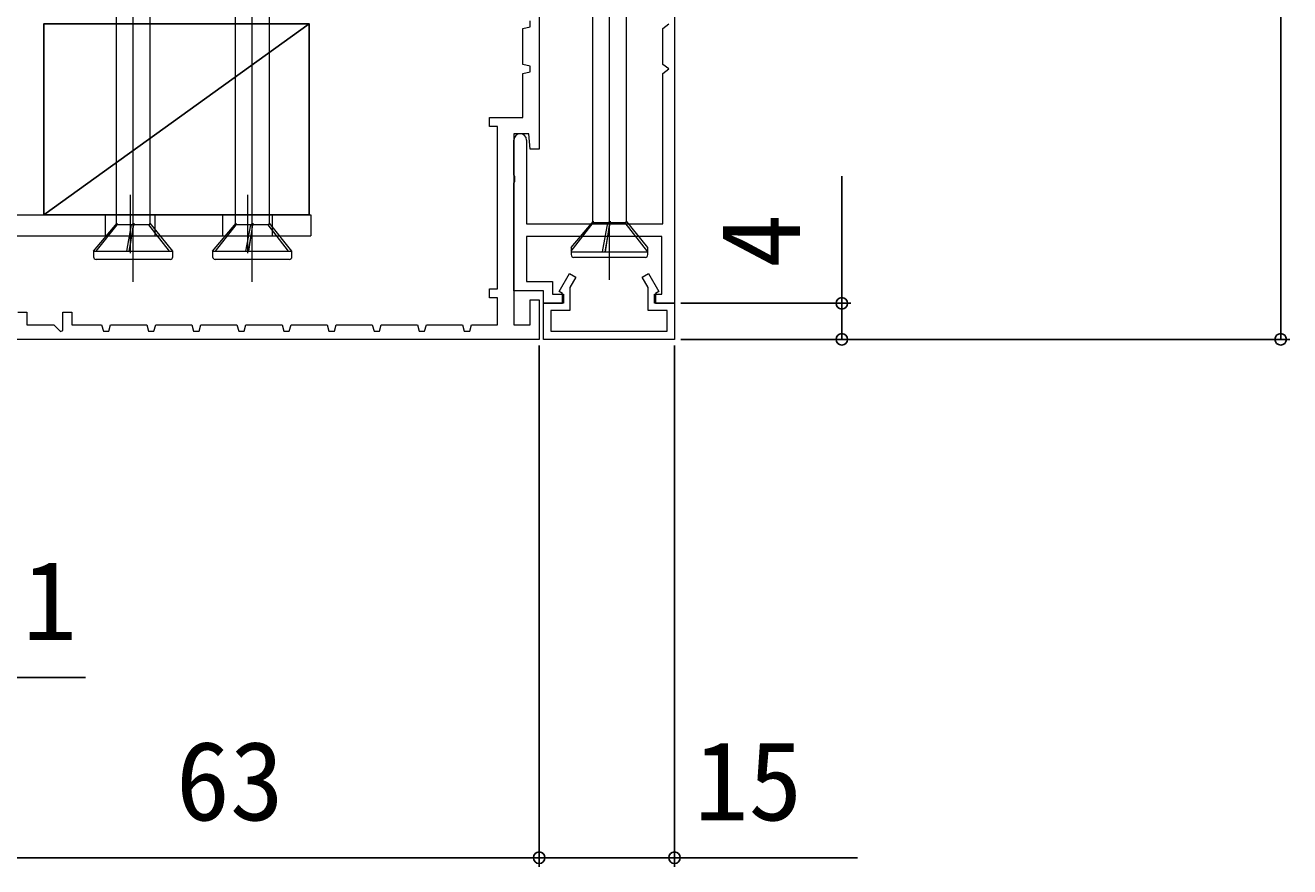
# Model space of a CAD drawing. Units: millimetres, scale not verified. Extents: x -525 to 525, y -785 to 780.
# Drawn here: x 113 to 253.1, y 383.2 to 476.6 of the extents above; entities that cross this region are included whole.
import ezdxf
from ezdxf.enums import TextEntityAlignment as Align

# ---------------------------------------------------------------- set-up
doc = ezdxf.new("R2010")
doc.units = ezdxf.units.MM
doc.header["$LTSCALE"] = 4
for name, color, linetype, lineweight in [('0-2_YKK_11', 211, 'Continuous', 18), ('0-3_YKK_12', 1, 'Continuous', 18), ('0-4_YKK_13', 4, 'Continuous', 18)]:
    doc.layers.add(name, color=color, linetype=linetype, lineweight=lineweight)
doc.layers.add('0-5_YKK_D', color=6, linetype='Continuous')
doc.layers.add('0-7_YSS_K', color=3, linetype='Continuous')
doc.styles.add('ＭＳ ゴシック', font='')
doc.styles.get('ＭＳ ゴシック').set_extended_font_data('MS Gothic')

msp = doc.modelspace()

# ---------------------------------------------------------------- linework, layer by layer
at = {"layer": '0-2_YKK_11', "color": 30}
for points in [[(169.937, 541.713), (169.937, 462.813), (168.937, 462.813), (168.788, 464.513), (167.137, 464.513), (167.137, 443.313), (168.937, 443.313), (168.937, 446.113), (169.937, 446.113), (169.937, 441.713), (106.937, 441.713)], [(184.937, 541.713), (184.937, 445.713), (182.737, 445.713), (182.737, 446.713), (183.537, 446.713), (183.537, 453.113), (168.537, 453.113), (168.537, 448.113), (171.437, 448.113), (171.437, 446.713), (172.637, 446.713), (172.637, 445.713), (170.437, 445.713), (170.437, 447.113), (167.137, 447.113), (167.137, 459.054), (167.257, 459.238), (167.257, 459.788), (167.137, 459.971), (167.137, 463.813)], [(168.537, 463.813), (168.537, 454.513), (183.637, 454.513), (183.637, 471.213), (184.303, 471.713), (183.637, 472.213), (183.637, 476.213), (184.303, 476.713)], [(168.937, 476.393), (168.937, 477.033)], [(132.437, 443.313), (136.437, 443.313), (136.634, 442.613), (137.24, 442.613), (137.437, 443.313), (141.437, 443.313), (141.634, 442.613), (142.24, 442.613), (142.437, 443.313), (146.437, 443.313), (146.634, 442.613), (147.24, 442.613), (147.437, 443.313), (151.437, 443.313), (151.634, 442.613), (152.24, 442.613), (152.437, 443.313), (156.437, 443.313), (156.634, 442.613), (157.24, 442.613), (157.437, 443.313), (161.437, 443.313), (161.634, 442.613), (162.24, 442.613), (162.437, 443.313), (165.337, 443.313), (165.337, 446.313), (164.437, 446.313), (164.437, 447.313), (165.337, 447.313), (165.337, 465.313), (164.437, 465.313), (164.437, 466.313), (168.137, 466.313), (168.137, 471.213), (168.937, 471.393), (168.937, 472.033), (168.137, 472.213), (168.137, 476.213), (168.937, 476.393)], [(112.137, 444.713), (113.137, 444.713), (113.137, 443.313), (116.154, 443.313), (116.878, 442.588), (117.137, 442.695), (117.137, 444.713), (118.137, 444.713), (118.137, 443.313), (121.437, 443.313), (121.634, 442.613), (122.24, 442.613), (122.437, 443.313), (126.437, 443.313), (126.634, 442.613), (127.24, 442.613), (127.437, 443.313), (131.437, 443.313), (131.634, 442.613), (132.24, 442.613), (132.437, 443.313)]]:
    msp.add_lwpolyline(points, dxfattribs=at)
msp.add_lwpolyline([(184.937, 441.713), (170.437, 441.713), (170.437, 445.713), (172.537, 445.713), (172.537, 446.813), (172.164, 447.028), (173.309, 449.013), (174.002, 448.613), (173.337, 447.46), (173.337, 444.913), (171.237, 444.913), (171.237, 442.613), (184.137, 442.613), (184.137, 444.913), (182.037, 444.913), (182.037, 447.46), (181.371, 448.613), (182.064, 449.013), (183.21, 447.028), (182.837, 446.813), (182.837, 445.713), (184.937, 445.713)], close=True, dxfattribs=at)
for start, end in [(90.00001, 179.99999), (0.00001, 89.99999)]:
    msp.add_arc((167.837, 463.813), 0.7, start, end, dxfattribs=at)
at = {"layer": '0-3_YKK_12', "color": 2}
for p, q in [((124.637, 451.262), (124.637, 457.762)), ((137.637, 451.262), (137.637, 457.762))]:
    msp.add_line(p, q, dxfattribs=at)
at = {"layer": '0-4_YKK_13'}
for p, q in [((177.737, 448.309), (177.737, 570.457)), ((124.937, 448.077), (124.937, 553.076)), ((138.137, 448.077), (138.137, 553.076)), ((175.837, 499.809), (175.837, 454.689)), ((179.637, 454.826), (179.637, 499.809)), ((123.037, 488.577), (123.037, 454.456)), ((126.837, 454.593), (126.837, 488.577)), ((136.237, 488.577), (136.237, 454.456)), ((140.037, 454.593), (140.037, 488.577)), ((120.537, 451.477), (123.152, 454.593)), ((120.853, 451.477), (123.145, 454.421)), ((121.887, 453.212), (121.887, 455.512)), ((123.145, 454.421), (123.152, 454.593)), ((124.767, 454.421), (123.145, 454.421)), ((124.224, 451.477), (124.767, 454.421)), ((124.993, 454.593), (124.467, 451.477)), ((124.543, 451.477), (124.983, 454.421)), ((124.767, 454.421), (124.993, 454.593)), ((124.983, 454.421), (124.993, 454.593)), ((126.686, 454.421), (124.983, 454.421)), ((126.837, 454.593), (126.686, 454.421)), ((128.96, 451.477), (126.686, 454.421)), ((129.337, 451.477), (126.837, 454.593)), ((127.387, 453.212), (127.387, 455.512)), ((133.737, 451.477), (136.352, 454.593)), ((134.053, 451.477), (136.345, 454.421)), ((134.887, 453.212), (134.887, 455.512)), ((136.345, 454.421), (136.352, 454.593)), ((137.967, 454.421), (136.345, 454.421)), ((137.424, 451.477), (137.967, 454.421)), ((138.193, 454.593), (137.667, 451.477)), ((137.743, 451.477), (138.183, 454.421)), ((137.967, 454.421), (138.193, 454.593)), ((138.183, 454.421), (138.193, 454.593)), ((139.886, 454.421), (138.183, 454.421)), ((140.037, 454.593), (139.886, 454.421)), ((142.16, 451.477), (139.886, 454.421)), ((142.537, 451.477), (140.037, 454.593)), ((140.387, 453.212), (140.387, 455.512)), ((173.487, 451.888), (175.952, 454.826)), ((173.487, 451.496), (175.945, 454.653)), ((175.945, 454.653), (175.952, 454.826)), ((177.567, 454.653), (175.945, 454.653)), ((176.969, 451.409), (177.567, 454.653)), ((177.793, 454.826), (177.217, 451.409)), ((177.298, 451.409), (177.783, 454.653)), ((177.567, 454.653), (177.793, 454.826)), ((177.783, 454.653), (177.793, 454.826)), ((179.486, 454.653), (177.783, 454.653)), ((179.637, 454.826), (179.486, 454.653)), ((181.987, 451.416), (179.486, 454.653)), ((181.987, 451.896), (179.637, 454.826)), ((120.537, 451.477), (129.337, 451.477)), ((120.537, 451.477), (120.537, 450.877)), ((129.337, 450.877), (129.337, 451.477)), ((133.737, 451.477), (142.537, 451.477)), ((133.737, 451.477), (133.737, 450.877)), ((142.537, 450.877), (142.537, 451.477)), ((173.487, 451.888), (173.487, 451.109)), ((173.487, 451.409), (181.987, 451.409)), ((181.987, 451.109), (181.987, 451.896)), ((129.037, 450.577), (120.837, 450.577)), ((142.237, 450.577), (134.037, 450.577)), ((181.692, 450.809), (173.787, 450.809))]:
    msp.add_line(p, q, dxfattribs=at)
at = {"layer": '0-4_YKK_13', "color": 80}
for p, q in [((107.937, 455.512), (144.637, 455.512)), ((144.637, 455.512), (144.637, 453.212)), ((107.937, 453.212), (144.637, 453.212))]:
    msp.add_line(p, q, dxfattribs=at)
at = {"layer": '0-4_YKK_13'}
for centre, start, end in [((120.837, 450.877), 180, 270), ((129.037, 450.877), 270, 0), ((134.037, 450.877), 180, 270), ((142.237, 450.877), 270, 0), ((173.787, 451.109), 180, 270), ((181.687, 451.109), 270, 0)]:
    msp.add_arc(centre, 0.3, start, end, dxfattribs=at)
at = {"layer": '0-5_YKK_D'}
for p, q in [((252.137, 441.713), (252.137, 541.713)), ((185.641, 445.713), (204.487, 445.713)), ((185.637, 441.713), (204.487, 441.713)), ((185.637, 441.713), (253.137, 441.713)), ((169.937, 441.013), (169.937, 383.213)), ((169.937, 441.013), (169.937, 383.213)), ((184.937, 441.013), (184.937, 383.213)), ((107.937, 404.213), (119.65, 404.213)), ((169.937, 384.213), (106.937, 384.213))]:
    msp.add_line(p, q, dxfattribs=at)
for points in [[(203.487, 441.713), (203.487, 445.713), (203.487, 459.831)], [(169.937, 384.213), (184.937, 384.213), (205.214, 384.213)]]:
    msp.add_lwpolyline(points, dxfattribs=at)
for centre in [(203.487, 445.713), (203.487, 441.713), (252.137, 441.713), (169.937, 384.213), (169.937, 384.213), (184.937, 384.213)]:
    msp.add_circle(centre, 0.637, dxfattribs=at)
at = {"layer": '0-7_YSS_K'}
msp.add_line((144.437, 476.713), (115.037, 455.512), dxfattribs=at)
msp.add_lwpolyline([(144.437, 455.512), (115.037, 455.512), (115.037, 476.713), (144.437, 476.713)], close=True, dxfattribs=at)

# ---------------------------------------------------------------- texts
at = {"layer": '0-5_YKK_D', "style": 'ＭＳ ゴシック'}
msp.add_text('4', height=8.798, rotation=90, dxfattribs=at).set_placement((201.487, 449.649), align=Align.BOTTOM_LEFT)
for s, p in [('1', (112.696, 405.713)), ('63', (129.675, 385.713)), ('15', (187.146, 385.713))]:
    msp.add_text(s, height=8.798, dxfattribs=at).set_placement(p, align=Align.BOTTOM_LEFT)

doc.saveas('drawing.dxf')
